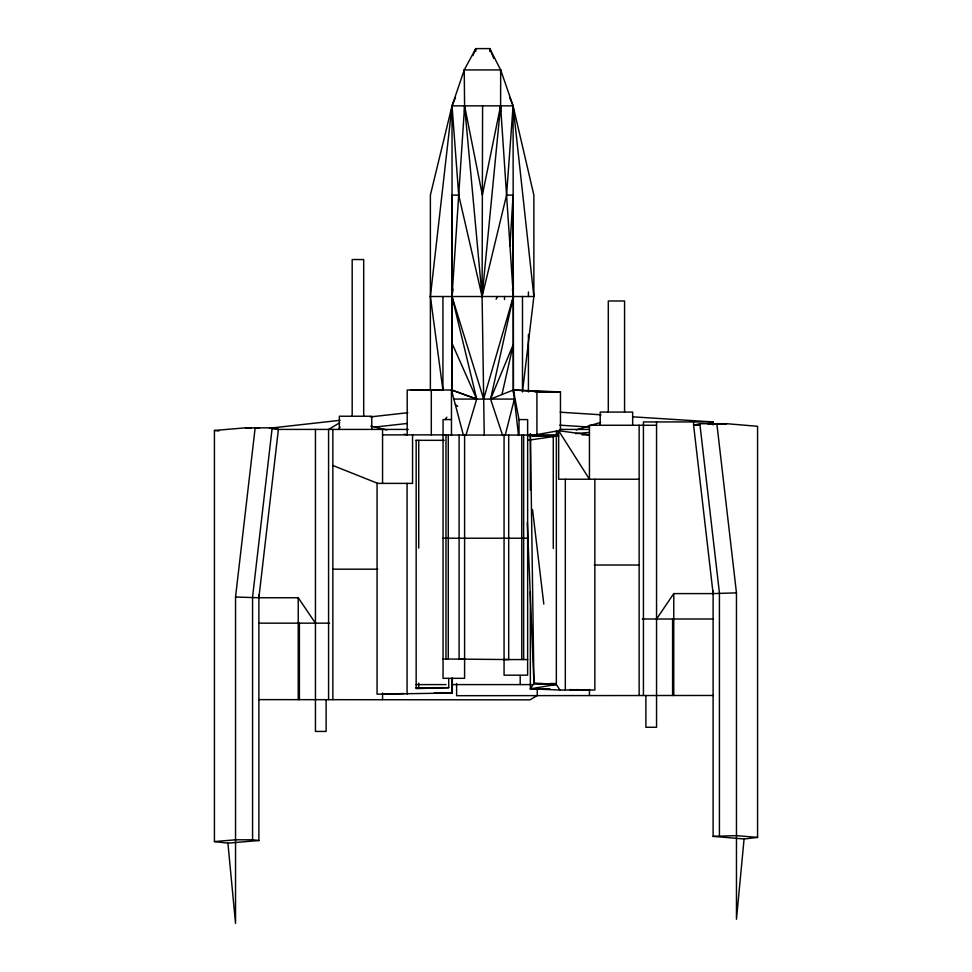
<?xml version="1.0" encoding="UTF-8"?>
<svg xmlns="http://www.w3.org/2000/svg" width="972" height="972" viewBox="0 0 972 972"><rect width="100%" height="100%" fill="white"/><g stroke="black" fill="none" stroke-linecap="round" stroke-linejoin="round"><path stroke-width="1.46" d="M482.586 105.851L482.1 296.521L484.25 435.225M500.592 111.914L500.677 69.923L489.767 48.6L475.794 48.6L464.239 69.923L452.041 105.851L430.377 195.129L430.377 390.562M509.972 245.831L513.082 195.129L506.57 195.129L482.1 296.521L458.711 195.129L452.041 105.851L455.516 97.479M522.486 296.521L522.486 391.935L533.871 296.521L533.871 195.129L513.082 105.851L500.677 69.923L464.239 69.923L464.592 105.851L452.016 296.521L476.705 399.079L465.892 435.383M506.57 195.129L513.082 105.851L509.668 97.479M736.46 592.859L713.108 593.6L693.607 425.262L699.828 423.695L726.606 423.695L757.577 426.307L757.577 837.414L744.078 838.982L736.46 919.245L736.46 592.859L716.85 423.695L708.138 424.278M500.592 105.851L482.1 296.521L464.592 105.851L482.355 195.129L500.592 105.851L513.362 296.521L513.362 392.895M430.377 296.521L452.041 105.851L513.082 105.851L533.871 296.521L430.377 296.521L442.928 390.039L440.972 390.039M235.54 597.027L258.892 597.756L278.393 429.417L272.172 427.85L245.394 427.85L214.423 430.462L214.423 841.582L227.922 843.137L235.54 923.4L235.54 597.027L255.15 427.85L259.5 428.142M272.172 427.85L252.574 597.027L252.574 839.796L258.892 840.525L258.892 594.718M452.94 289.073L452.016 296.521L483.643 399.079L513.362 296.521L513.082 195.129M501.965 394.547L513.362 344.234L490.581 399.079L502.67 435.541M505.173 435.383L514.395 399.079L453.863 399.079M472.902 55.586L475.794 48.6L475.794 51.443M496.109 299.23L497.421 296.521M338.535 429.417L340.066 427.012M656.55 619.006L673.766 593.6L713.108 593.6M445.14 419.576L446.853 417.219M339.69 422.759L328.572 429.417L328.572 699.621M560.467 430.426L560.467 391.935L513.362 390.003L490.581 399.079L513.362 296.521L512.426 289.073M576.262 429.94L600.672 422.334M535.122 434.873L558.657 430.718L589.445 434.873L582.167 434.873M527.638 440.328L556.349 436.173M442.928 296.521L442.928 390.039L411.132 390.003L431.301 390.003L431.301 434.873M699.925 424.521L693.607 425.262L693.607 421.933M722.111 424.217L726.606 423.695L714.602 424.266M713.108 590.563L713.108 836.37L736.46 835.641L757.577 837.414M269.414 428.227L340.115 420.305M370.198 416.927L407.815 412.711M374.317 427.145L407.414 423.44M575.582 433.597L589.178 432.443M708.576 422.322L713.108 421.933L713.108 424.958M214.423 841.582L235.54 839.796L252.574 839.796M227.922 843.137L258.892 840.525M697.957 424.958L693.607 425.262L698.103 425.043M415.761 687.751L448.736 687.666L448.736 678.565M448.736 687.666L416.162 688.601L416.162 440.328M382.555 694.166L404.644 693.534M452.332 677.849L452.332 693.024L377.063 694.166L377.063 483.388L412.565 483.388L412.565 434.873M424.643 390.039L429.017 390.003M440.717 390.039L435.626 390.039M713.108 695.466L456.609 695.697L456.609 683.559M458.711 195.129L452.041 195.129L452.016 390.039L476.705 399.079L452.016 343.262M534.952 391.935L560.467 391.935L536.921 391.534M451.47 419.576L443.05 419.576L443.05 678.322L464.592 678.322L464.592 435.055M543.141 391.935L513.362 390.003L519.012 419.576L527.638 419.576L527.638 675.176L504.067 675.176L504.067 435.055M656.55 425.262L589.445 425.262L589.445 479.232L558.657 430.718L558.657 479.232L639.139 479.232M277.069 429.417L408.252 429.417M559.617 429.417L589.445 429.417M382.555 434.873L444.228 434.873M527.638 434.873L556.421 434.873M443.05 435.055L527.638 435.055M532.62 436.173L558.657 436.173L556.349 431.118L556.349 684.446L559.945 690.011L594.84 690.011L594.84 479.232M415.761 440.328L444.24 440.328M443.05 538.221L527.638 538.221M594.22 565.024L639.139 565.024M332.861 569.179L377.78 569.179M258.892 597.756L298.234 597.756L315.45 623.161M642.395 619.006L713.108 619.006M258.892 623.161L329.605 623.161M443.05 658.967L508.696 659.563L508.696 435.055M504.067 659.563L527.638 659.563M542.862 683.51L533.944 683.51L530.348 688.869L559.945 690.011M550.298 683.51L556.239 683.595M416.162 684.592L446.039 684.592M451.956 678.529L452.016 684.592L532.267 684.592M550.031 684.592L556.008 684.592M549.678 688.869L530.348 688.869L530.348 591.681M434.326 693.024L452.332 693.024M258.892 699.621L529.971 699.852L537.249 695.551L537.249 687.982M411.132 390.003L442.041 390.039M464.592 659.004L459.1 658.967L459.1 435.055M527.638 435.565L555.984 436.088M556.191 683.911L533.944 683.51L527.322 522.669M550.055 689.245L530.348 688.869L556.349 684.446L533.944 683.51L530.396 433.743L530.348 489.937M569.75 689.634L589.445 690.011L576.189 689.634M251.396 428.13L245.394 427.85L248.395 428.19M560.224 412.201L601.097 414.801M632.881 416.83L713.108 421.933L643.428 421.933L643.428 695.466M559.823 425.177L588.582 427.012M713.108 836.37L744.078 838.982M272.075 428.676L278.393 429.417M214.423 430.462L218.919 430.985M370.818 426.113L386.832 429.964M404.291 434.168L407.195 434.873L407.195 390.003L452.016 390.003L452.041 105.851M451.47 435.42L451.47 390.003L476.705 399.079M332.861 465.491L377.78 483.388M455.321 404.571L457.751 406.332M493.752 58.381L489.767 48.6L489.767 51.443M451.47 390.003L463.437 435.347M532.535 509.632L543.798 604.062M699.828 423.695L719.426 592.859L719.426 835.641M513.362 390.003L518.501 435.225M513.362 390.416L513.082 105.851M673.766 593.6L673.766 695.466M672.588 619.006L672.588 695.466M656.55 421.933L656.55 727.275L645.882 727.275L645.882 695.697M639.139 425.262L639.139 695.466M632.663 425.262L632.663 412.079L600.21 412.079L600.21 425.262M624.571 412.079L624.571 300.992L608.302 300.992L608.302 412.079M589.445 689.403L589.445 695.466M565.327 479.232L565.327 690.011M553.275 436.173L553.275 548.463M536.921 390.975L536.921 434.873M528.428 291.977L528.428 296.521M528.428 334.368L528.428 391.983M523.653 435.055L523.653 659.563M521.757 435.055L521.757 659.563M520.202 675.491L520.202 684.592M519.012 419.576L519.012 435.42M504.504 296.521L504.504 299.51M500.677 69.923L500.677 72.924M464.592 105.851L464.592 111.914M464.239 69.923L464.239 72.864M452.016 684.592L452.016 692.477M448.274 435.055L448.274 658.967M445.978 435.055L445.978 658.967M418.725 440.328L418.725 548.074M418.725 683.122L418.725 687.666M407.074 483.388L407.074 694.166M382.555 429.417L382.555 483.388M382.555 693.024L382.555 699.621M371.79 429.417L371.79 416.235L339.337 416.235L339.337 429.417M363.698 416.235L363.698 259.536L352.18 259.536L352.18 416.235M332.861 429.417L332.861 699.621M326.118 699.852L326.118 731.43L315.45 731.43L315.45 429.417M299.412 623.161L299.412 699.621M298.234 597.756L298.234 699.621M426.477 390.039L424.74 390.027L426.477 390.039"/></g></svg>
